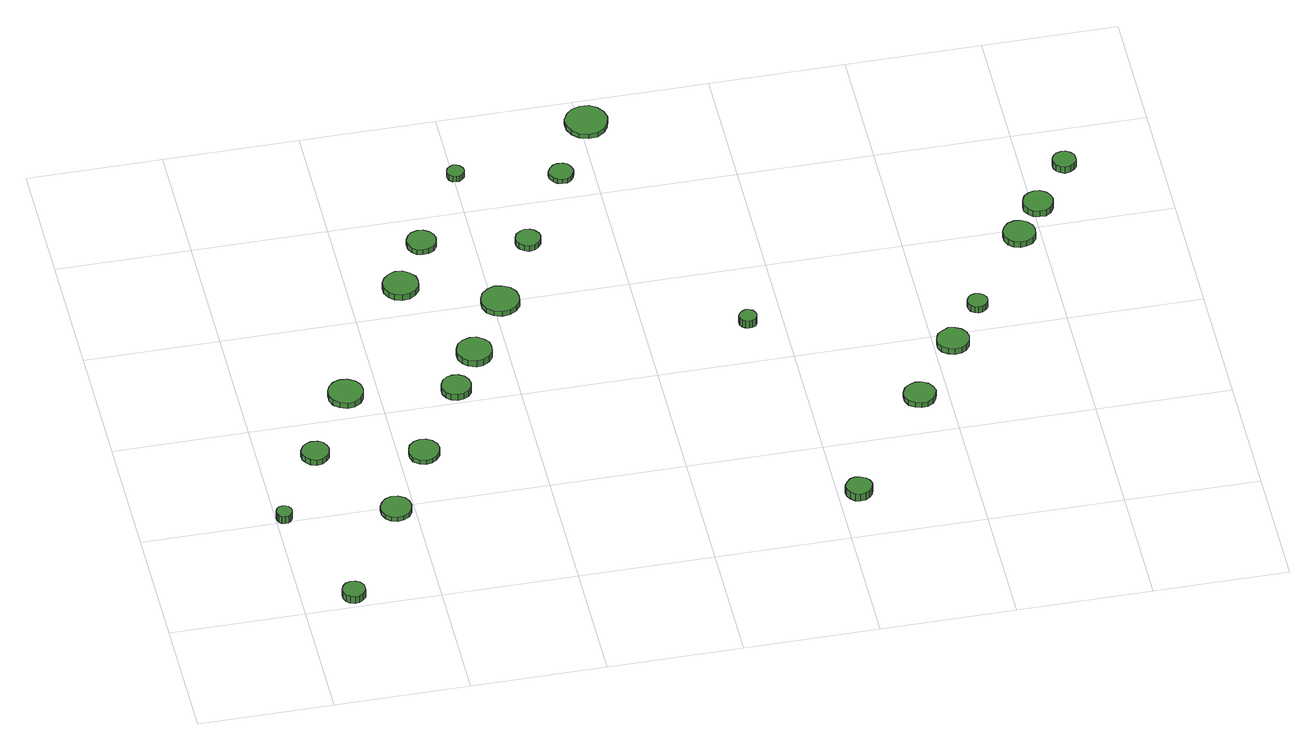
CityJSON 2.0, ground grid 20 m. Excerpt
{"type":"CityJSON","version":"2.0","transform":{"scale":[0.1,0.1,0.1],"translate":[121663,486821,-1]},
"CityObjects":{
"tree1":{"type":"SolitaryVegetationObject","attributes":{"function":"something"},"geometry":[{"type":"MultiSurface","lod":"1","boundaries":[[[0,1,2,3,4,5,6,7,8,9,10,11,12,13,14]],[[15,16,17,18,19,20,21,22,23,24,25,26,27,28,29]],[[0,29,28,1]],[[1,28,27,2]],[[2,27,26,3]],[[3,26,25,4]],[[4,25,24,5]],[[5,24,23,6]],[[6,23,22,7]],[[7,22,21,8]],[[8,21,20,9]],[[9,20,19,10]],[[10,19,18,11]],[[11,18,17,12]],[[12,17,16,13]],[[13,16,15,14]],[[14,15,29,0]]]}]},
"tree2":{"type":"SolitaryVegetationObject","attributes":{"function":"something"},"geometry":[{"type":"MultiSurface","lod":"1","boundaries":[[[30,31,32,33,34,35,36,37,38,39,40,41,42,43,44]],[[45,46,47,48,49,50,51,52,53,54,55,56,57,58,59]],[[30,59,58,31]],[[31,58,57,32]],[[32,57,56,33]],[[33,56,55,34]],[[34,55,54,35]],[[35,54,53,36]],[[36,53,52,37]],[[37,52,51,38]],[[38,51,50,39]],[[39,50,49,40]],[[40,49,48,41]],[[41,48,47,42]],[[42,47,46,43]],[[43,46,45,44]],[[44,45,59,30]]]}]},
"tree3":{"type":"SolitaryVegetationObject","attributes":{"function":"something"},"geometry":[{"type":"MultiSurface","lod":"1","boundaries":[[[60,61,62,63,64,65,66,67,68,69,70,71,72,73,74]],[[75,76,77,78,79,80,81,82,83,84,85,86,87,88,89]],[[60,89,88,61]],[[61,88,87,62]],[[62,87,86,63]],[[63,86,85,64]],[[64,85,84,65]],[[65,84,83,66]],[[66,83,82,67]],[[67,82,81,68]],[[68,81,80,69]],[[69,80,79,70]],[[70,79,78,71]],[[71,78,77,72]],[[72,77,76,73]],[[73,76,75,74]],[[74,75,89,60]]]}]},
"tree4":{"type":"SolitaryVegetationObject","attributes":{"function":"something"},"geometry":[{"type":"MultiSurface","lod":"1","boundaries":[[[90,91,92,93,94,95,96,97,98,99,100,101,102,103,104]],[[105,106,107,108,109,110,111,112,113,114,115,116,117,118,119]],[[90,119,118,91]],[[91,118,117,92]],[[92,117,116,93]],[[93,116,115,94]],[[94,115,114,95]],[[95,114,113,96]],[[96,113,112,97]],[[97,112,111,98]],[[98,111,110,99]],[[99,110,109,100]],[[100,109,108,101]],[[101,108,107,102]],[[102,107,106,103]],[[103,106,105,104]],[[104,105,119,90]]]}]},
"tree5":{"type":"SolitaryVegetationObject","attributes":{"function":"something"},"geometry":[{"type":"MultiSurface","lod":"1","boundaries":[[[120,121,122,123,124,125,126,127,128,129,130,131,132,133,134]],[[135,136,137,138,139,140,141,142,143,144,145,146,147,148,149]],[[120,149,148,121]],[[121,148,147,122]],[[122,147,146,123]],[[123,146,145,124]],[[124,145,144,125]],[[125,144,143,126]],[[126,143,142,127]],[[127,142,141,128]],[[128,141,140,129]],[[129,140,139,130]],[[130,139,138,131]],[[131,138,137,132]],[[132,137,136,133]],[[133,136,135,134]],[[134,135,149,120]]]}]},
"tree6":{"type":"SolitaryVegetationObject","attributes":{"function":"something"},"geometry":[{"type":"MultiSurface","lod":"1","boundaries":[[[150,151,152,153,154,155,156,157,158,159,160,161,162,163,164]],[[165,166,167,168,169,170,171,172,173,174,175,176,177,178,179]],[[150,179,178,151]],[[151,178,177,152]],[[152,177,176,153]],[[153,176,175,154]],[[154,175,174,155]],[[155,174,173,156]],[[156,173,172,157]],[[157,172,171,158]],[[158,171,170,159]],[[159,170,169,160]],[[160,169,168,161]],[[161,168,167,162]],[[162,167,166,163]],[[163,166,165,164]],[[164,165,179,150]]]}]},
"tree7":{"type":"SolitaryVegetationObject","attributes":{"function":"something"},"geometry":[{"type":"MultiSurface","lod":"1","boundaries":[[[180,181,182,183,184,185,186,187,188,189,190,191,192,193,194]],[[195,196,197,198,199,200,201,202,203,204,205,206,207,208,209]],[[180,209,208,181]],[[181,208,207,182]],[[182,207,206,183]],[[183,206,205,184]],[[184,205,204,185]],[[185,204,203,186]],[[186,203,202,187]],[[187,202,201,188]],[[188,201,200,189]],[[189,200,199,190]],[[190,199,198,191]],[[191,198,197,192]],[[192,197,196,193]],[[193,196,195,194]],[[194,195,209,180]]]}]},
"tree8":{"type":"SolitaryVegetationObject","attributes":{"function":"something"},"geometry":[{"type":"MultiSurface","lod":"1","boundaries":[[[210,211,212,213,214,215,216,217,218,219,220,221,222,223,224]],[[225,226,227,228,229,230,231,232,233,234,235,236,237,238,239]],[[210,239,238,211]],[[211,238,237,212]],[[212,237,236,213]],[[213,236,235,214]],[[214,235,234,215]],[[215,234,233,216]],[[216,233,232,217]],[[217,232,231,218]],[[218,231,230,219]],[[219,230,229,220]],[[220,229,228,221]],[[221,228,227,222]],[[222,227,226,223]],[[223,226,225,224]],[[224,225,239,210]]]}]},
"tree9":{"type":"SolitaryVegetationObject","attributes":{"function":"something"},"geometry":[{"type":"MultiSurface","lod":"1","boundaries":[[[240,241,242,243,244,245,246,247,248,249,250,251,252,253,254]],[[255,256,257,258,259,260,261,262,263,264,265,266,267,268,269]],[[240,269,268,241]],[[241,268,267,242]],[[242,267,266,243]],[[243,266,265,244]],[[244,265,264,245]],[[245,264,263,246]],[[246,263,262,247]],[[247,262,261,248]],[[248,261,260,249]],[[249,260,259,250]],[[250,259,258,251]],[[251,258,257,252]],[[252,257,256,253]],[[253,256,255,254]],[[254,255,269,240]]]}]},
"tree10":{"type":"SolitaryVegetationObject","attributes":{"function":"something"},"geometry":[{"type":"MultiSurface","lod":"1","boundaries":[[[270,271,272,273,274,275,276,277,278,279,280,281,282,283,284]],[[285,286,287,288,289,290,291,292,293,294,295,296,297,298,299]],[[270,299,298,271]],[[271,298,297,272]],[[272,297,296,273]],[[273,296,295,274]],[[274,295,294,275]],[[275,294,293,276]],[[276,293,292,277]],[[277,292,291,278]],[[278,291,290,279]],[[279,290,289,280]],[[280,289,288,281]],[[281,288,287,282]],[[282,287,286,283]],[[283,286,285,284]],[[284,285,299,270]]]}]},
"tree11":{"type":"SolitaryVegetationObject","attributes":{"function":"something"},"geometry":[{"type":"MultiSurface","lod":"1","boundaries":[[[300,301,302,303,304,305,306,307,308,309,310,311,312,313,314]],[[315,316,317,318,319,320,321,322,323,324,325,326,327,328,329]],[[300,329,328,301]],[[301,328,327,302]],[[302,327,326,303]],[[303,326,325,304]],[[304,325,324,305]],[[305,324,323,306]],[[306,323,322,307]],[[307,322,321,308]],[[308,321,320,309]],[[309,320,319,310]],[[310,319,318,311]],[[311,318,317,312]],[[312,317,316,313]],[[313,316,315,314]],[[314,315,329,300]]]}]},
"tree12":{"type":"SolitaryVegetationObject","attributes":{"function":"something"},"geometry":[{"type":"MultiSurface","lod":"1","boundaries":[[[330,331,332,333,334,335,336,337,338,339,340,341,342,343,344]],[[345,346,347,348,349,350,351,352,353,354,355,356,357,358,359]],[[330,359,358,331]],[[331,358,357,332]],[[332,357,356,333]],[[333,356,355,334]],[[334,355,354,335]],[[335,354,353,336]],[[336,353,352,337]],[[337,352,351,338]],[[338,351,350,339]],[[339,350,349,340]],[[340,349,348,341]],[[341,348,347,342]],[[342,347,346,343]],[[343,346,345,344]],[[344,345,359,330]]]}]},
"tree13":{"type":"SolitaryVegetationObject","attributes":{"function":"something"},"geometry":[{"type":"MultiSurface","lod":"1","boundaries":[[[360,361,362,363,364,365,366,367,368,369,370,371,372,373,374]],[[375,376,377,378,379,380,381,382,383,384,385,386,387,388,389]],[[360,389,388,361]],[[361,388,387,362]],[[362,387,386,363]],[[363,386,385,364]],[[364,385,384,365]],[[365,384,383,366]],[[366,383,382,367]],[[367,382,381,368]],[[368,381,380,369]],[[369,380,379,370]],[[370,379,378,371]],[[371,378,377,372]],[[372,377,376,373]],[[373,376,375,374]],[[374,375,389,360]]]}]},
"tree14":{"type":"SolitaryVegetationObject","attributes":{"function":"something"},"geometry":[{"type":"MultiSurface","lod":"1","boundaries":[[[390,391,392,393,394,395,396,397,398,399,400,401,402,403,404]],[[405,406,407,408,409,410,411,412,413,414,415,416,417,418,419]],[[390,419,418,391]],[[391,418,417,392]],[[392,417,416,393]],[[393,416,415,394]],[[394,415,414,395]],[[395,414,413,396]],[[396,413,412,397]],[[397,412,411,398]],[[398,411,410,399]],[[399,410,409,400]],[[400,409,408,401]],[[401,408,407,402]],[[402,407,406,403]],[[403,406,405,404]],[[404,405,419,390]]]}]},
"tree15":{"type":"SolitaryVegetationObject","attributes":{"function":"something"},"geometry":[{"type":"MultiSurface","lod":"1","boundaries":[[[420,421,422,423,424,425,426,427,428,429,430,431,432,433,434]],[[435,436,437,438,439,440,441,442,443,444,445,446,447,448,449]],[[420,449,448,421]],[[421,448,447,422]],[[422,447,446,423]],[[423,446,445,424]],[[424,445,444,425]],[[425,444,443,426]],[[426,443,442,427]],[[427,442,441,428]],[[428,441,440,429]],[[429,440,439,430]],[[430,439,438,431]],[[431,438,437,432]],[[432,437,436,433]],[[433,436,435,434]],[[434,435,449,420]]]}]},
"tree16":{"type":"SolitaryVegetationObject","attributes":{"function":"something"},"geometry":[{"type":"MultiSurface","lod":"1","boundaries":[[[450,451,452,453,454,455,456,457,458,459,460,461,462,463,464]],[[465,466,467,468,469,470,471,472,473,474,475,476,477,478,479]],[[450,479,478,451]],[[451,478,477,452]],[[452,477,476,453]],[[453,476,475,454]],[[454,475,474,455]],[[455,474,473,456]],[[456,473,472,457]],[[457,472,471,458]],[[458,471,470,459]],[[459,470,469,460]],[[460,469,468,461]],[[461,468,467,462]],[[462,467,466,463]],[[463,466,465,464]],[[464,465,479,450]]]}]},
"tree17":{"type":"SolitaryVegetationObject","attributes":{"function":"something"},"geometry":[{"type":"MultiSurface","lod":"1","boundaries":[[[480,481,482,483,484,485,486,487,488,489,490,491,492,493,494]],[[495,496,497,498,499,500,501,502,503,504,505,506,507,508,509]],[[480,509,508,481]],[[481,508,507,482]],[[482,507,506,483]],[[483,506,505,484]],[[484,505,504,485]],[[485,504,503,486]],[[486,503,502,487]],[[487,502,501,488]],[[488,501,500,489]],[[489,500,499,490]],[[490,499,498,491]],[[491,498,497,492]],[[492,497,496,493]],[[493,496,495,494]],[[494,495,509,480]]]}]},
"tree18":{"type":"SolitaryVegetationObject","attributes":{"function":"something"},"geometry":[{"type":"MultiSurface","lod":"1","boundaries":[[[510,511,512,513,514,515,516,517,518,519,520,521,522,523,524]],[[525,526,527,528,529,530,531,532,533,534,535,536,537,538,539]],[[510,539,538,511]],[[511,538,537,512]],[[512,537,536,513]],[[513,536,535,514]],[[514,535,534,515]],[[515,534,533,516]],[[516,533,532,517]],[[517,532,531,518]],[[518,531,530,519]],[[519,530,529,520]],[[520,529,528,521]],[[521,528,527,522]],[[522,527,526,523]],[[523,526,525,524]],[[524,525,539,510]]]}]},
"tree19":{"type":"SolitaryVegetationObject","attributes":{"function":"something"},"geometry":[{"type":"MultiSurface","lod":"1","boundaries":[[[540,541,542,543,544,545,546,547,548,549,550,551,552,553,554]],[[555,556,557,558,559,560,561,562,563,564,565,566,567,568,569]],[[540,569,568,541]],[[541,568,567,542]],[[542,567,566,543]],[[543,566,565,544]],[[544,565,564,545]],[[545,564,563,546]],[[546,563,562,547]],[[547,562,561,548]],[[548,561,560,549]],[[549,560,559,550]],[[550,559,558,551]],[[551,558,557,552]],[[552,557,556,553]],[[553,556,555,554]],[[554,555,569,540]]]}]},
"tree20":{"type":"SolitaryVegetationObject","attributes":{"function":"something"},"geometry":[{"type":"MultiSurface","lod":"1","boundaries":[[[570,571,572,573,574,575,576,577,578,579,580,581,582,583,584]],[[585,586,587,588,589,590,591,592,593,594,595,596,597,598,599]],[[570,599,598,571]],[[571,598,597,572]],[[572,597,596,573]],[[573,596,595,574]],[[574,595,594,575]],[[575,594,593,576]],[[576,593,592,577]],[[577,592,591,578]],[[578,591,590,579]],[[579,590,589,580]],[[580,589,588,581]],[[581,588,587,582]],[[582,587,586,583]],[[583,586,585,584]],[[584,585,599,570]]]}]},
"tree21":{"type":"SolitaryVegetationObject","attributes":{"function":"something"},"geometry":[{"type":"MultiSurface","lod":"1","boundaries":[[[600,601,602,603,604,605,606,607,608,609,610,611,612,613,614]],[[615,616,617,618,619,620,621,622,623,624,625,626,627,628,629]],[[600,629,628,601]],[[601,628,627,602]],[[602,627,626,603]],[[603,626,625,604]],[[604,625,624,605]],[[605,624,623,606]],[[606,623,622,607]],[[607,622,621,608]],[[608,621,620,609]],[[609,620,619,610]],[[610,619,618,611]],[[611,618,617,612]],[[612,617,616,613]],[[613,616,615,614]],[[614,615,629,600]]]}]},
"tree22":{"type":"SolitaryVegetationObject","attributes":{"function":"something"},"geometry":[{"type":"MultiSurface","lod":"1","boundaries":[[[630,631,632,633,634,635,636,637,638,639,640,641,642,643,644]],[[645,646,647,648,649,650,651,652,653,654,655,656,657,658,659]],[[630,659,658,631]],[[631,658,657,632]],[[632,657,656,633]],[[633,656,655,634]],[[634,655,654,635]],[[635,654,653,636]],[[636,653,652,637]],[[637,652,651,638]],[[638,651,650,639]],[[639,650,649,640]],[[640,649,648,641]],[[641,648,647,642]],[[642,647,646,643]],[[643,646,645,644]],[[644,645,659,630]]]}]},
"tree23":{"type":"SolitaryVegetationObject","attributes":{"function":"something"},"geometry":[{"type":"MultiSurface","lod":"1","boundaries":[[[660,661,662,663,664,665,666,667,668,669,670,671,672,673,674]],[[675,676,677,678,679,680,681,682,683,684,685,686,687,688,689]],[[660,689,688,661]],[[661,688,687,662]],[[662,687,686,663]],[[663,686,685,664]],[[664,685,684,665]],[[665,684,683,666]],[[666,683,682,667]],[[667,682,681,668]],[[668,681,680,669]],[[669,680,679,670]],[[670,679,678,671]],[[671,678,677,672]],[[672,677,676,673]],[[673,676,675,674]],[[674,675,689,660]]]}]}
},
"vertices":[
[24,208,20],[23,213,20],[20,217,20],[16,219,20],[11,220,20],[6,218,20],[3,215,20],[1,210,20],[1,205,20],[3,201,20],[6,197,20],[11,196,20],[16,196,20],[20,199,20],[23,203,20],[23,203,7],[20,199,7],[16,196,7],[11,196,7],[6,197,7],[3,201,7],[1,205,7],[1,210,7],[3,215,7],[6,218,7],[11,220,7],[16,219,7],[20,217,7],[23,213,7],[24,208,7],
[91,18,25],[90,25,25],[86,31,25],[80,34,25],[73,35,25],[66,33,25],[61,28,25],[58,22,25],[58,15,25],[61,8,25],[66,4,25],[73,1,25],[80,2,25],[86,6,25],[90,11,25],[90,11,12],[86,6,12],[80,2,12],[73,1,12],[66,4,12],[61,8,12],[58,15,12],[58,22,12],[61,28,12],[66,33,12],[73,35,12],[80,34,12],[86,31,12],[90,25,12],[91,18,12],
[104,330,17],[102,338,17],[97,345,17],[90,349,17],[81,350,17],[73,347,17],[67,342,17],[63,334,17],[63,325,17],[67,318,17],[73,312,17],[81,309,17],[90,310,17],[97,315,17],[102,321,17],[102,321,7],[97,315,7],[90,310,7],[81,309,7],[73,312,7],[67,318,7],[63,325,7],[63,334,7],[67,342,7],[73,347,7],[81,350,7],[90,349,7],[97,345,7],[102,338,7],[104,330,7],
[195,189,16],[193,198,16],[188,206,16],[179,211,16],[170,212,16],[161,209,16],[154,202,16],[150,194,16],[150,184,16],[154,175,16],[161,169,16],[170,166,16],[179,167,16],[188,172,16],[193,180,16],[193,180,8],[188,172,8],[179,167,8],[170,166,8],[161,169,8],[154,175,8],[150,184,8],[150,194,8],[154,202,8],[161,209,8],[170,212,8],[179,211,8],[188,206,8],[193,198,8],[195,189,8],
[178,447,16],[176,458,16],[170,466,16],[160,472,16],[150,473,16],[139,470,16],[131,462,16],[127,453,16],[127,442,16],[131,432,16],[139,425,16],[150,421,16],[160,422,16],[170,428,16],[176,437,16],[176,437,6],[170,428,6],[160,422,6],[150,421,6],[139,425,6],[131,432,6],[127,442,6],[127,453,6],[131,462,6],[139,470,6],[150,473,6],[160,472,6],[170,466,6],[176,458,6],[178,447,6],
[260,302,15],[258,311,15],[252,319,15],[244,324,15],[235,325,15],[226,322,15],[218,315,15],[215,307,15],[215,297,15],[218,288,15],[226,282,15],[235,279,15],[244,280,15],[252,285,15],[258,293,15],[258,293,7],[252,285,7],[244,280,7],[235,279,7],[226,282,7],[218,288,7],[215,297,7],[215,307,7],[218,315,7],[226,322,7],[235,325,7],[244,324,7],[252,319,7],[258,311,7],[260,302,7],
[332,427,17],[330,436,17],[325,443,17],[317,448,17],[308,449,17],[299,446,17],[293,440,17],[289,432,17],[289,423,17],[293,414,17],[299,408,17],[308,406,17],[317,407,17],[325,411,17],[330,418,17],[330,418,6],[325,411,6],[317,407,6],[308,406,6],[299,408,6],[293,414,6],[289,423,6],[289,432,6],[293,440,6],[299,446,6],[308,449,6],[317,448,6],[325,443,6],[330,436,6],[332,427,6],
[303,659,16],[301,669,16],[294,678,16],[285,684,16],[274,685,16],[264,681,16],[256,674,16],[251,664,16],[251,653,16],[256,643,16],[264,636,16],[274,633,16],[285,634,16],[294,639,16],[301,648,16],[301,648,6],[294,639,6],[285,634,6],[274,633,6],[264,636,6],[256,643,6],[251,653,6],[251,664,6],[256,674,6],[264,681,6],[274,685,6],[285,684,6],[294,678,6],[301,669,6],[303,659,6],
[377,497,17],[375,508,17],[369,516,17],[359,522,17],[349,523,17],[338,519,17],[330,512,17],[326,502,17],[326,492,17],[330,482,17],[338,475,17],[349,471,17],[359,472,17],[369,478,17],[375,486,17],[375,486,6],[369,478,6],[359,472,6],[349,471,6],[338,475,6],[330,482,6],[326,492,6],[326,502,6],[330,512,6],[338,519,6],[349,523,6],[359,522,6],[369,516,6],[375,508,6],[377,497,6],
[347,743,16],[345,752,16],[340,759,16],[332,764,16],[323,765,16],[314,762,16],[308,756,16],[304,748,16],[304,739,16],[308,730,16],[314,724,16],[323,722,16],[332,723,16],[340,727,16],[345,734,16],[345,734,7],[340,727,7],[332,723,7],[323,722,7],[314,724,7],[308,730,7],[304,739,7],[304,748,7],[308,756,7],[314,762,7],[323,765,7],[332,764,7],[340,759,7],[345,752,7],[347,743,7],
[438,598,15],[436,609,15],[429,619,15],[419,624,15],[407,626,15],[396,622,15],[387,614,15],[383,604,15],[383,592,15],[387,581,15],[396,574,15],[407,570,15],[419,571,15],[429,577,15],[436,586,15],[436,586,6],[429,577,6],[419,571,6],[407,570,6],[396,574,6],[387,581,6],[383,592,6],[383,604,6],[387,614,6],[396,622,6],[407,626,6],[419,624,6],[429,619,6],[436,609,6],[438,598,6],
[416,878,17],[415,883,17],[411,888,17],[407,890,17],[402,891,17],[397,889,17],[393,886,17],[391,881,17],[391,876,17],[393,871,17],[397,867,17],[402,866,17],[407,866,17],[411,869,17],[415,873,17],[415,873,7],[411,869,7],[407,866,7],[402,866,7],[397,867,7],[393,871,7],[391,876,7],[391,881,7],[393,886,7],[397,889,7],[402,891,7],[407,890,7],[411,888,7],[415,883,7],[416,878,7],
[495,718,16],[493,725,16],[488,731,16],[482,735,16],[474,736,16],[467,733,16],[461,728,16],[458,721,16],[458,714,16],[461,707,16],[467,702,16],[474,699,16],[482,700,16],[488,704,16],[493,710,16],[493,710,6],[488,704,6],[482,700,6],[474,699,6],[467,702,6],[461,707,6],[458,714,6],[458,721,6],[461,728,6],[467,733,6],[474,736,6],[482,735,6],[488,731,6],[493,725,6],[495,718,6],
[570,848,15],[568,856,15],[564,862,15],[558,865,15],[550,866,15],[543,864,15],[538,859,15],[534,852,15],[534,845,15],[538,838,15],[543,833,15],[550,831,15],[558,831,15],[564,835,15],[568,841,15],[568,841,7],[564,835,7],[558,831,7],[550,831,7],[543,833,7],[538,838,7],[534,845,7],[534,852,7],[538,859,7],[543,864,7],[550,866,7],[558,865,7],[564,862,7],[568,856,7],[570,848,7],
[850,92,21],[848,100,21],[843,106,21],[836,110,21],[828,111,21],[821,109,21],[815,103,21],[811,96,21],[811,88,21],[815,81,21],[821,75,21],[828,73,21],[836,74,21],[843,78,21],[848,84,21],[848,84,8],[843,78,8],[836,74,8],[828,73,8],[821,75,8],[815,81,8],[811,88,8],[811,96,8],[815,103,8],[821,109,8],[828,111,8],[836,110,8],[843,106,8],[848,100,8],[850,92,8],
[762,482,22],[761,487,22],[758,492,22],[753,494,22],[748,495,22],[743,493,22],[739,490,22],[736,485,22],[736,479,22],[739,474,22],[743,471,22],[748,469,22],[753,470,22],[758,472,22],[761,477,22],[761,477,9],[758,472,9],[753,470,9],[748,469,9],[743,471,9],[739,474,9],[736,479,9],[736,485,9],[739,490,9],[743,493,9],[748,495,9],[753,494,9],[758,492,9],[761,487,9],[762,482,9],
[641,949,15],[638,962,15],[631,972,15],[620,979,15],[607,980,15],[594,976,15],[585,968,15],[579,956,15],[579,943,15],[585,931,15],[594,922,15],[607,918,15],[620,919,15],[631,926,15],[638,936,15],[638,936,7],[631,926,7],[620,919,7],[607,918,7],[594,922,7],[585,931,7],[579,943,7],[579,956,7],[585,968,7],[594,976,7],[607,980,7],[620,979,7],[631,972,7],[638,962,7],[641,949,7],
[982,277,15],[979,287,15],[974,294,15],[965,299,15],[956,300,15],[947,297,15],[939,291,15],[935,282,15],[935,272,15],[939,263,15],[947,257,15],[956,254,15],[965,255,15],[974,260,15],[979,268,15],[979,268,6],[974,260,6],[965,255,6],[956,254,6],[947,257,6],[939,263,6],[935,272,6],[935,282,6],[939,291,6],[947,297,6],[956,300,6],[965,299,6],[974,294,6],[979,287,6],[982,277,6],
[1052,380,16],[1050,390,16],[1044,398,16],[1036,402,16],[1026,404,16],[1017,400,16],[1009,394,16],[1005,385,16],[1005,375,16],[1009,366,16],[1017,360,16],[1026,357,16],[1036,358,16],[1044,362,16],[1050,370,16],[1050,370,6],[1044,362,6],[1036,358,6],[1026,357,6],[1017,360,6],[1009,366,6],[1005,375,6],[1005,385,6],[1009,394,6],[1017,400,6],[1026,404,6],[1036,402,6],[1044,398,6],[1050,390,6],[1052,380,6],
[1094,452,17],[1093,458,17],[1089,463,17],[1084,466,17],[1078,467,17],[1072,465,17],[1067,461,17],[1065,455,17],[1065,449,17],[1067,443,17],[1072,439,17],[1078,437,17],[1084,438,17],[1089,441,17],[1093,446,17],[1093,446,6],[1089,441,6],[1084,438,6],[1078,437,6],[1072,439,6],[1067,443,6],[1065,449,6],[1065,455,6],[1067,461,6],[1072,465,6],[1078,467,6],[1084,466,6],[1089,463,6],[1093,458,6],[1094,452,6],
[1192,586,16],[1190,596,16],[1184,604,16],[1175,609,16],[1166,610,16],[1156,607,16],[1149,600,16],[1145,591,16],[1145,581,16],[1149,572,16],[1156,566,16],[1166,563,16],[1175,564,16],[1184,568,16],[1190,576,16],[1190,576,6],[1184,568,6],[1175,564,6],[1166,563,6],[1156,566,6],[1149,572,6],[1145,581,6],[1145,591,6],[1149,600,6],[1156,607,6],[1166,610,6],[1175,609,6],[1184,604,6],[1190,596,6],[1192,586,6],
[1230,644,17],[1228,653,17],[1223,660,17],[1215,665,17],[1206,666,17],[1197,663,17],[1190,657,17],[1186,648,17],[1186,639,17],[1190,631,17],[1197,624,17],[1206,622,17],[1215,622,17],[1223,627,17],[1228,635,17],[1228,635,6],[1223,627,6],[1215,622,6],[1206,622,6],[1197,624,6],[1190,631,6],[1186,639,6],[1186,648,6],[1190,657,6],[1197,663,6],[1206,666,6],[1215,665,6],[1223,660,6],[1228,653,6],[1230,644,6],
[1280,723,18],[1279,730,18],[1274,736,18],[1268,740,18],[1261,740,18],[1254,738,18],[1249,733,18],[1246,727,18],[1246,720,18],[1249,713,18],[1254,709,18],[1261,706,18],[1268,707,18],[1274,711,18],[1279,716,18],[1279,716,6],[1274,711,6],[1268,707,6],[1261,706,6],[1254,709,6],[1249,713,6],[1246,720,6],[1246,727,6],[1249,733,6],[1254,738,6],[1261,740,6],[1268,740,6],[1274,736,6],[1279,730,6],[1280,723,6]
]}
